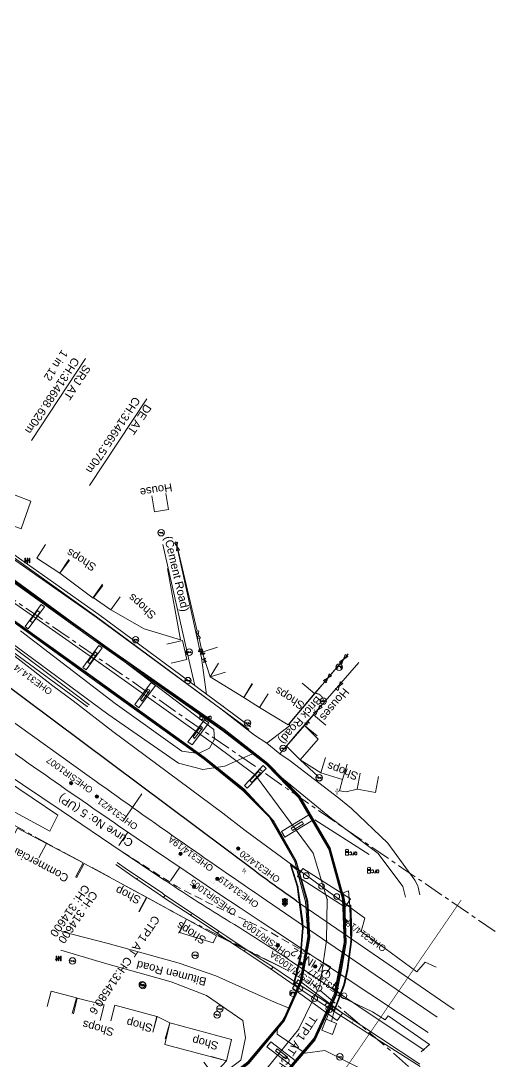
# Model space of a CAD drawing. Header units: metres. Extents: x 628572 to 633121, y 3388024 to 3391117.
# Drawn here: x 632973.9 to 633120.7, y 3388325.9 to 3388647.6 of the extents above; entities that cross this region are included whole.
import ezdxf
from ezdxf.enums import TextEntityAlignment as Align

# ---------------------------------------------------------------- set-up
doc = ezdxf.new("R2010")
doc.units = ezdxf.units.M
doc.header["$MEASUREMENT"] = 0
for name, pattern in [('CENTER', [2, 1.25, -0.25, 0.25, -0.25]), ('DASHED', [0.75, 0.5, -0.25]), ('PHANTOM2', [1.25, 0.625, -0.125, 0.125, -0.125, 0.125, -0.125])]:
    doc.linetypes.add(name, pattern=pattern)
for name, color, linetype, lineweight in [('Bridge Parapet', 7, 'Continuous', 0), ('Commercial Building Pucca', 251, 'Continuous', 0), ('Compound Wall', 251, 'Continuous', 0), ('DFCC BOUNDARY', 6, 'CENTER', 0), ('Drain Top', 5, 'Continuous', 0), ('Electric Pole', 251, 'Continuous', 0), ('Existing Chainage', 7, 'Continuous', 0), ('Existing IR Track', 143, 'Continuous', 0), ('Existing Railway Boundary', 7, 'CENTER', 0), ('Footpath', 251, 'Continuous', 0), ('Gate', 251, 'Continuous', 0), ('Grill', 251, 'Continuous', 0), ('MATCH LINE', 7, 'Continuous', 0), ('Ofc Pillar', 7, 'Continuous', 0), ('OHE MAST', 8, 'Continuous', 0), ('Piers_Abutment', 7, 'Continuous', 0), ('PROPOSED DFCC TOE LINE', 239, 'Continuous', 0), ('PROPOSED DFCC TOE SLOPES', 239, 'Continuous', 0), ('PROPOSED FORMATION LINE - PLAN', 187, 'Continuous', 0), ('Residential Building Pucca', 251, 'Continuous', 0), ('Residential Building Semipucca', 251, 'Continuous', 0), ('SH.NOS', 8, 'Continuous', 0), ('Sign Board', 251, 'Continuous', 0), ("SIRHIND STN SRJ's", 251, 'Continuous', 0), ('Step', 7, 'Continuous', 0), ('Subroad Centre', 34, 'Continuous', 0), ('Subroad Edge', 34, 'Continuous', 0), ('Tap', 8, 'Continuous', 0), ('Telephone_Pole', 8, 'Continuous', 0), ('Text', 251, 'Continuous', 0), ('Transformer', 251, 'Continuous', 0)]:
    doc.layers.add(name, color=color, linetype=linetype, lineweight=lineweight)
for name, color, linetype in [('Cut & Conn', 190, 'Continuous'), ('Cut & Conn curves up', 192, 'Continuous'), ('IR PROPOSALS', 190, 'Continuous')]:
    doc.layers.add(name, color=color, linetype=linetype)
doc.styles.add('CUT-FILL', font='cut-fill.shx', dxfattribs={"height": 2})
doc.styles.add('notes', font='romans.shx', dxfattribs={"height": 2})
doc.styles.get("Standard").update_dxf_attribs({"font": 'arial.ttf'})
doc.styles.add('Style-Arial', font='arial.ttf')
doc.styles.add('Text', font='arial.ttf', dxfattribs={"height": 2})

# ---------------------------------------------------------------- blocks, each defined once
blk = doc.blocks.new('GT')
at = {"layer": 'Gate'}
for p, q in [((-0.5, -0.5), (-0.5, 0.5)), ((-0.5, 0.5), (0.5, -0.5)), ((0.5, 0.5), (0.5, -0.5))]:
    blk.add_line(p, q, dxfattribs=at)
at = {"layer": 'Gate', "flags": 128}
blk.add_lwpolyline([(0.5, 0.5), (-0.5, -0.5)], dxfattribs=at)
blk = doc.blocks.new('EP')
blk.add_hatch(color=8).paths.add_polyline_path([(0.31, -0.24), (0.31, 0), (-0.31, -0.19), (-0.31, 0.07), (-0.93, -0.01), (-0.21, 0.16), (-0.21, -0.05), (0.43, 0.15), (0.41, -0.1), (0.94, -0.01)])
at = {"color": 8}
for p, q in [((-0.93, -0.01), (-0.21, 0.16)), ((-0.31, 0.07), (-0.93, -0.01)), ((-0.31, -0.19), (-0.31, 0.07)), ((0.31, 0), (-0.31, -0.19)), ((-0.21, 0.16), (-0.21, -0.05)), ((-0.21, -0.05), (0.43, 0.15)), ((0.31, -0.24), (0.31, 0)), ((0.43, 0.15), (0.41, -0.1)), ((0.94, -0.01), (0.31, -0.24)), ((0.41, -0.1), (0.94, -0.01))]:
    blk.add_line(p, q, dxfattribs=at)
blk.add_circle((0, 0), 1, dxfattribs=at)
blk = doc.blocks.new('OFC')
at = {"ltscale": 5}
for p, q in [((-0.46, 0), (-0.46, 1.23)), ((-0.46, 0), (0.46, 0)), ((0.46, 0), (0.46, 1.23))]:
    blk.add_line(p, q, dxfattribs=at)
at = {"extrusion": (-1, -8.21066e-11, 0), "elevation": 0.34, "flags": 128}
blk.add_lwpolyline([(-1.13, 1.23), (-1.13, 0), (-0.77, 0), (-0.77, 1.23), (-1.13, 1.23)], close=True, dxfattribs=at)
at = {"extrusion": (-2.00765e-10, 1, 0), "elevation": 1.13, "flags": 128}
blk.add_lwpolyline([(-0.38, 1.23), (-0.38, 0), (0.34, 0), (0.34, 1.23), (-0.38, 1.23)], close=True, dxfattribs=at)
at = {"flags": 128}
blk.add_lwpolyline([(0.38, 1.13), (0.38, 0.77), (-0.34, 0.77), (-0.34, 1.13), (0.38, 1.13)], close=True, dxfattribs=at)
at = {"elevation": 1.23, "flags": 128}
blk.add_lwpolyline([(0.38, 0.77), (0.38, 1.13), (-0.34, 1.13), (-0.34, 0.77), (0.38, 0.77)], close=True, dxfattribs=at)
at = {"extrusion": (-8.0306e-11, -1, 0), "elevation": -0.77, "flags": 128}
blk.add_lwpolyline([(-0.34, 1.23), (-0.34, 0), (0.38, 0), (0.38, 1.23), (-0.34, 1.23)], close=True, dxfattribs=at)
at = {"extrusion": (1, -3.28427e-10, 0), "elevation": 0.38, "flags": 128}
blk.add_lwpolyline([(0.77, 1.23), (0.77, 0), (1.13, 0), (1.13, 1.23), (0.77, 1.23)], close=True, dxfattribs=at)
at = {"ltscale": 5}
blk.add_arc((0, 1.36), 0.48, 343.8979, 196.1021, dxfattribs=at)
at = {"ltscale": 5, "style": 'notes'}
blk.add_text('OFC', height=0.246, rotation=0, dxfattribs=at).set_placement((-0.33, 0.84))
at = {"style": 'notes'}
blk.add_text('OFC', height=0.937, rotation=180, dxfattribs=at).set_placement((3.18, 0.99, -359.18))
blk = doc.blocks.new('SIG')
for color, points in [(1, [(-0.22, 0.42, 0.180295), (-0.01, 0.33, -0.00255), (0.01, 0.33, -0.00255), (0.02, 0.33, 0.180295), (0.23, 0.42, -0.002654), (0.25, 0.44, 0.184495), (0.33, 0.65, 1.000001), (-0.32, 0.65, 0.184495), (-0.24, 0.44, -0.002654)]), (2, [(0.23, -0.23, -0.002654), (0.25, -0.21, 0.184495), (0.33, 0.01, 1.000001), (-0.32, 0.01, 0.184495), (-0.24, -0.21, -0.002654), (-0.22, -0.23, 0.180295), (-0.01, -0.32, -0.00255), (0.01, -0.32, -0.00255), (0.02, -0.32, 0.180295)]), (3, [(0.23, -0.88, -0.002654), (0.25, -0.86, 0.184495), (0.33, -0.64, 1.000001), (-0.32, -0.64, 0.184495), (-0.24, -0.86, -0.002654), (-0.22, -0.88, 0.395599)])]:
    blk.add_hatch(color=color).paths.add_polyline_path(points)
for p, q in [((-0.31, 0.98), (-0.32, -0.9)), ((0.33, -0.9), (0.32, 0.98))]:
    blk.add_line(p, q)
at = {"flags": 128}
for points in [[(-0.31, 0.98), (-0.81, 0.98, 0.198758), (-0.42, 0.41, 0.003814), (-0.31, 0.39)], [(-0.31, 0.33), (-0.81, 0.33, 0.198758), (-0.42, -0.23, 0.003727), (-0.32, -0.26)], [(0.32, 0.98), (0.82, 0.98, -0.198758), (0.44, 0.41, -0.003814), (0.32, 0.39)], [(0.32, 0.33), (0.82, 0.33, -0.198758), (0.44, -0.23, -0.003727), (0.33, -0.26)], [(-0.32, -0.32), (-0.81, -0.32, 0.198758), (-0.42, -0.88, 0.003639), (-0.32, -0.9)], [(0.33, -0.32), (0.82, -0.32, -0.198758), (0.44, -0.88, -0.003639), (0.33, -0.9)]]:
    blk.add_lwpolyline(points, format="xyb", dxfattribs=at)
for centre, radius, start, end in [((0.01, 0.91), 0.324, 12.4049, 167.5951), ((0.01, 0.81), 0.357, 27.7578, 152.2422), ((0.01, -0.9), 0.324, 181.4572, 358.5428)]:
    blk.add_arc(centre, radius, start, end)
blk = doc.blocks.new('TAP')
at = {"layer": 'Tap', "color": 8}
for p, q in [((-0.32, 0), (0.32, 0)), ((-1.01, -0.33), (0.24, -0.33)), ((-1.01, -0.75), (-0.18, -0.75)), ((-0.37, -0.12), (-0.37, -0.05)), ((-0.1, -0.17), (-0.32, -0.17)), ((-0.05, -0.22), (-0.05, -0.33)), ((0.03, -0.95), (0.03, -1.32)), ((0.03, -1.32), (0.45, -1.32)), ((0.05, -0.22), (0.05, -0.33)), ((0.1, -0.17), (0.32, -0.17)), ((0.37, -0.12), (0.37, -0.05)), ((0.45, -0.54), (0.45, -1.32))]:
    blk.add_line(p, q, dxfattribs=at)
at = {"layer": 'Tap', "color": 8, "linetype": 'DASHED'}
for p, q in [((-0.37, -1.72), (0.03, -1.32)), ((0.24, -1.32), (0.24, -1.72)), ((0.85, -1.72), (0.45, -1.32))]:
    blk.add_line(p, q, dxfattribs=at)
at = {"layer": 'Tap', "color": 8}
for centre, radius, start, end in [((-0.32, -0.05), 0.0499, 90, 180), ((0.32, -0.05), 0.0499, 0, 90), ((-0.32, -0.12), 0.0499, 180, 270), ((-0.18, -0.95), 0.208, 0, 90), ((-0.1, -0.22), 0.0499, 0, 90), ((0.1, -0.22), 0.0499, 90, 180), ((0.24, -0.54), 0.208, 0, 90), ((0.32, -0.12), 0.0499, 270, 0)]:
    blk.add_arc(centre, radius, start, end, dxfattribs=at)
at = {"layer": 'Tap', "color": 8, "ltscale": 5, "style": 'notes'}
blk.add_text('TAP', height=0.25, rotation=180, dxfattribs=at).set_placement((1.12, -1.15, -147.73))
blk = doc.blocks.new('TP')
at = {"layer": 'Telephone_Pole'}
blk.add_hatch(color=8, dxfattribs=at).paths.add_polyline_path([(0.49, 0.08, -0.516403), (0.5, 0.04, 0.157799), (0.42, -0.19, 0.257253), (0.43, -0.21), (0.7, -0.4, 0.297943), (0.73, -0.4, 0.213635), (0.94, -0.09, 0.292624), (0.86, 0.1, 0.314672), (-0.86, 0.1, 0.297888), (-0.94, -0.1, 0.205841), (-0.73, -0.4, 0.297943), (-0.7, -0.4), (-0.43, -0.21, 0.257253), (-0.42, -0.19, 0.155164), (-0.5, 0.04, -0.510878), (-0.49, 0.08, -0.167449)])
at = {"layer": 'Telephone_Pole', "color": 8}
for p, q in [((-0.7, -0.4), (-0.43, -0.21)), ((0.7, -0.4), (0.43, -0.21))]:
    blk.add_line(p, q, dxfattribs=at)
blk.add_circle((0, 0), 1.03, dxfattribs=at)
for centre, radius, start, end in [((0.01, -1.13), 1.5, 55.3659, 125.2353), ((-0.48, 0.05), 0.0243, 109.2181, 217.464), ((-0.82, -0.21), 0.402, 2.1844, 37.464), ((0.01, -1.34), 1.5, 71.1943, 109.2181), ((0.82, -0.21), 0.402, 141.9464, 177.8156), ((0.48, 0.06), 0.0243, 321.9464, 71.1943), ((0.75, -0.06), 0.194, 350.1231, 55.3659), ((-0.44, -0.19), 0.0258, 304.4776, 2.1844), ((0.44, -0.19), 0.0258, 177.8156, 235.5224), ((0.72, -0.38), 0.0258, 235.5224, 301.8866), ((0.49, -0.01), 0.462, 301.8866, 350.1231)]:
    blk.add_arc(centre, radius, start, end, dxfattribs=at)
for p in [(-0.44, -0.22), (0.44, -0.22)]:
    blk.add_point(p, dxfattribs=at)
blk = doc.blocks.new('TRF')
blk.add_hatch(color=256).paths.add_polyline_path([(-0.18, -0.39), (0.02, 0.04), (-0.98, -0.29), (0.38, 0.42), (0.22, -0.04), (0.98, 0.09)])
for p, q in [((-0.69, 0.72), (-0.69, -0.72)), ((-0.52, 0.72), (-0.69, 0.72)), ((-0.52, -0.72), (-0.52, 0.72)), ((0, 0.72), (0, -0.72)), ((0.17, 0.72), (0, 0.72)), ((0.17, -0.72), (0.17, 0.72)), ((0.7, 0.72), (0.7, -0.72)), ((0.87, 0.72), (0.7, 0.72)), ((0.87, -0.72), (0.87, 0.72)), ((-0.69, -0.72), (-0.52, -0.72)), ((0, -0.72), (0.17, -0.72)), ((0.7, -0.72), (0.87, -0.72))]:
    blk.add_line(p, q)
at = {"flags": 128}
blk.add_lwpolyline([(0.22, -0.04), (0.38, 0.42), (-0.98, -0.29), (0.02, 0.04), (-0.18, -0.39), (0.98, 0.09), (0.22, -0.04)], close=True, dxfattribs=at)
blk = doc.blocks.new('TSB')
at = {"const_width": 0.132, "flags": 128}
blk.add_lwpolyline([(-0.51, 0.84), (0.54, 0.84), (0, 1.85), (-0.51, 0.84)], close=True, dxfattribs=at)
at = {"const_width": 0.142, "flags": 128}
blk.add_lwpolyline([(0, 0.84), (0, 0)], dxfattribs=at)
blk = doc.blocks.new('TSB15')
at = {"layer": 'SH.NOS', "const_width": 0.132, "flags": 128}
blk.add_lwpolyline([(-0.46, 0.79), (0.59, 0.79), (0.05, 1.8), (-0.46, 0.79)], close=True, dxfattribs=at)
at = {"layer": 'SH.NOS', "const_width": 0.142, "flags": 128}
blk.add_lwpolyline([(0.05, 0.79), (0.05, -0.05)], dxfattribs=at)
at = {"layer": 'SH.NOS', "insert": (-0.11, 0.93), "char_height": 0.2, "attachment_point": 7, "line_spacing_factor": 0.6, "style": 'CUT-FILL'}
blk.add_mtext('15', dxfattribs=at)
blk = doc.blocks.new('OHE MAST')
h = blk.add_hatch(color=256)
edge = h.paths.add_edge_path()
edge.add_arc((0, 0), 0.514, 0, 360)
at = {"const_width": 0.01, "flags": 128}
for points in [[(1.5, 3.5), (1.5, 2), (-1.5, 2), (-1.5, 3.5)], [(0, 2), (0, 0)]]:
    blk.add_lwpolyline(points, dxfattribs=at)
blk.add_circle((0, 0), 0.514)

msp = doc.modelspace()

# ---------------------------------------------------------------- linework, layer by layer
at = {"layer": 'Bridge Parapet', "flags": 128}
for points in [[(633058.98, 3388387.86), (633058.67, 3388387.72), (633050.74, 3388401.45), (633042.78, 3388409.5), (633030.67, 3388419.35), (632995.21, 3388444.8), (632958.46, 3388471.11), (632933.32, 3388490.18), (632914.09, 3388504.7), (632890.46, 3388525.25), (632872.33, 3388543.72), (632859.33, 3388558.57), (632846.22, 3388577.18), (632835.75, 3388595.84), (632827.88, 3388614.04), (632820.99, 3388638.16), (632817.82, 3388665.56)], [(632818.06, 3388665.63), (632821.31, 3388638.1), (632828.13, 3388614.06), (632835.99, 3388595.96), (632846.45, 3388577.29), (632859.51, 3388558.76), (632872.45, 3388543.89), (632890.72, 3388525.52), (632914.34, 3388504.84), (632958.55, 3388471.27), (632995.45, 3388445.03), (633030.8, 3388419.53), (633042.91, 3388409.76), (633050.87, 3388401.7), (633058.98, 3388387.86)], [(633073.99, 3388376.16), (633073.71, 3388376.1), (633069.39, 3388391.63), (633060.01, 3388407.64), (633050.12, 3388417.82), (633036.69, 3388428.33), (633001.14, 3388453.28), (632963.62, 3388480.02), (632939.67, 3388498.05), (632920.89, 3388512.98), (632896.23, 3388534.84), (632879.83, 3388551.44), (632867.78, 3388565.3), (632855.31, 3388583.1), (632845.53, 3388600.6), (632838.29, 3388617.42), (632831.77, 3388639.77), (632828.66, 3388665.56)], [(632828.89, 3388665.59), (632832, 3388639.86), (632838.56, 3388617.48), (632845.78, 3388600.78), (632855.51, 3388583.26), (632868, 3388565.45), (632880.08, 3388551.56), (632896.51, 3388534.98), (632898.21, 3388533.35), (632921.08, 3388513.17), (632939.81, 3388498.22), (632963.6, 3388480.31), (633001.32, 3388453.43), (633036.89, 3388428.55), (633050.23, 3388418.09), (633060.27, 3388407.83), (633069.69, 3388391.76), (633073.99, 3388376.16)], [(633058.98, 3388387.86), (633058.67, 3388387.72), (633062.04, 3388375.22), (633062.8, 3388364.36), (633060.37, 3388350.62), (633060.64, 3388350.62), (633063.09, 3388364.27), (633062.38, 3388375.32), (633058.98, 3388387.86)], [(633058.28, 3388349.85), (633058.43, 3388349.76), (633060.58, 3388358.27), (633061.3, 3388367.18), (633059.6, 3388380.08), (633057.5, 3388386.67), (633057.37, 3388386.53), (633059.44, 3388380), (633061.12, 3388367.19), (633060.4, 3388358.28), (633058.28, 3388349.85)], [(633070.93, 3388341.16), (633070.8, 3388341.29), (633073.93, 3388349.6), (633074.98, 3388354.36), (633076.06, 3388362.83), (633076.17, 3388365.95), (633075.81, 3388374.19), (633076, 3388374.17), (633076.36, 3388366.08), (633076.25, 3388362.82), (633075.16, 3388354.2), (633074.11, 3388349.45), (633070.93, 3388341.16)], [(632634.9, 3388047.44), (632634.81, 3388047.63), (632679.59, 3388077.84), (632708.84, 3388097.55), (632753.28, 3388127.53), (632781.62, 3388146.69), (632823.01, 3388174.57), (632861.71, 3388200.57), (632892.28, 3388221.12), (632931.44, 3388247.62), (632964.24, 3388269.65), (633002.07, 3388294.96), (633025.04, 3388310.88), (633044.21, 3388325.74), (633055.17, 3388338.83), (633060.37, 3388350.62), (633060.64, 3388350.62)], [(633060.64, 3388350.62), (633055.42, 3388338.66), (633044.36, 3388325.55), (633025.25, 3388310.73), (633002.17, 3388294.79), (632964.43, 3388269.49), (632931.65, 3388247.37), (632892.37, 3388220.91), (632861.92, 3388200.35), (632823.13, 3388174.32), (632781.82, 3388146.49), (632753.42, 3388127.24), (632709.05, 3388097.36), (632679.75, 3388077.59), (632634.9, 3388047.44)], [(632640.58, 3388038.92), (632640.47, 3388039.15), (632686.43, 3388069.98), (632714.55, 3388088.94), (632758.19, 3388118.28), (632787.92, 3388138.39), (632829.31, 3388166.16), (632867.98, 3388192.18), (632897.67, 3388212.35), (632937.54, 3388239.16), (632970.34, 3388261.22), (633008.75, 3388287.11), (633031.53, 3388302.34), (633051.59, 3388317.2), (633064.76, 3388332.72), (633065.02, 3388332.58)], [(633065.02, 3388332.58), (633051.72, 3388316.94), (633031.7, 3388302.02), (633008.82, 3388286.92), (632937.68, 3388238.9), (632868.2, 3388191.97), (632829.46, 3388165.89), (632788.16, 3388138.08), (632758.4, 3388118.01), (632714.72, 3388088.73), (632640.58, 3388038.92)]]:
    msp.add_lwpolyline(points, dxfattribs=at)
msp.add_lwpolyline([(633064.76, 3388332.72), (633071.2, 3388346.53), (633074.22, 3388362.51), (633073.71, 3388376.1), (633073.99, 3388376.16), (633074.48, 3388362.43), (633071.45, 3388346.51), (633065.02, 3388332.58), (633064.76, 3388332.72)], close=True, dxfattribs=at)
at = {"layer": 'Commercial Building Pucca', "flags": 128}
for points in [[(632988.75, 3388481.05), (632986.04, 3388476.85), (632978.87, 3388481.48), (632981.58, 3388485.68)], [(632999.37, 3388473.04), (632996.36, 3388469.05), (632986.04, 3388476.85), (632989.05, 3388480.84)], [(633019.36, 3388478.28), (633023.38, 3388456.19), (633012.11, 3388459.56), (633001.75, 3388465.46)], [(633004.64, 3388469.55), (633001.75, 3388465.47), (632996.3, 3388469.31), (632999.18, 3388473.4)], [(633019.07, 3388454.88), (633023.94, 3388456), (633025.3, 3388450.12), (633020.43, 3388449)], [(633045.49, 3388442.68), (633042.89, 3388438.41), (633032.5, 3388444.73), (633035.1, 3388449)], [(633050.49, 3388439.47), (633047.79, 3388435.27), (633042.89, 3388438.41), (633045.59, 3388442.61)], [(633066.71, 3388415.08), (633060.38, 3388419.09)], [(633074.93, 3388417.75), (633073.43, 3388412.98), (633066.71, 3388415.08), (633068.21, 3388419.85)], [(633077.97, 3388410.09), (633074.57, 3388409.17), (633072.58, 3388409.56), (633073.43, 3388412.98)], [(633084.57, 3388413.94), (633083.64, 3388409.02), (633077.97, 3388410.09), (633078.9, 3388415)], [(632991.21, 3388382.62), (632993.59, 3388387.02), (633012.82, 3388376.65), (633010.45, 3388372.25)], [(633010.59, 3388372.12), (633012.98, 3388376.51), (633025.15, 3388369.9), (633022.77, 3388365.51)], [(632982.05, 3388342.81), (632983.37, 3388347.63), (632991.19, 3388345.48), (632989.87, 3388340.66)], [(632990.2, 3388340.55), (632991.4, 3388345.41), (632999.68, 3388343.37), (632998.48, 3388338.51)], [(633001.78, 3388338.46), (633003.08, 3388343.28), (633016.07, 3388339.76), (633014.76, 3388334.94)], [(633014.76, 3388334.94), (633016.12, 3388339.72), (633020.09, 3388337.78), (633018.65, 3388332.82)], [(633032.91, 3388327.35), (633037.61, 3388326.05), (633033.55, 3388321.77), (633030.58, 3388325.66)]]:
    msp.add_lwpolyline(points, dxfattribs=at)
for points in [[(633023.02, 3388365.74), (633033.49, 3388362.56), (633034.45, 3388364.66), (633025.15, 3388369.9), (633023.02, 3388365.74)], [(633020.09, 3388337.78), (633039.17, 3388332.69), (633037.61, 3388326.05), (633018.52, 3388331.14), (633020.09, 3388337.78)]]:
    msp.add_lwpolyline(points, close=True, dxfattribs=at)
at = {"layer": 'Compound Wall', "flags": 128}
for points in [[(633058.11, 3388386.45), (633043.4, 3388397.29), (633036.48, 3388402.65), (633002.46, 3388427.92), (632990.16, 3388437.36), (632983.86, 3388441.98), (632949.69, 3388468.45), (632916.23, 3388496.39), (632901.86, 3388509.32), (632886.54, 3388523.4), (632858.98, 3388550.46), (632853.29, 3388556.57), (632852.65, 3388557.47), (632828.08, 3388594.24), (632812.87, 3388639.66), (632807.52, 3388654.55)], [(633022.6, 3388483.83), (633028.55, 3388458.9)], [(633029.08, 3388456.66), (633030.06, 3388452.42)], [(633075.22, 3388451.87), (633074.71, 3388451.36)], [(633072.9, 3388449.07), (633069.7, 3388445.38)], [(633067.98, 3388443.27), (633064.8, 3388439.6)], [(633060.38, 3388419.09), (633065.93, 3388413.95)], [(633064.86, 3388400.58), (633081.66, 3388389.89)], [(633058.11, 3388386.45), (633080.4, 3388370.21), (633079.25, 3388366.03)]]:
    msp.add_lwpolyline(points, dxfattribs=at)
at = {"layer": 'Cut & Conn', "linetype": 'Continuous', "lineweight": 0, "flags": 128}
msp.add_lwpolyline([(633004.22, 3388392.65), (633007.04, 3388396.78)], dxfattribs=at)
at = {"layer": 'Cut & Conn curves up', "lineweight": 0, "flags": 128}
for points in [[(633023.09, 3388385.88), (633020.29, 3388381.73)], [(633073.05, 3388352.65), (633070.29, 3388348.48)]]:
    msp.add_lwpolyline(points, dxfattribs=at)
at = {"layer": 'DFCC BOUNDARY', "ltscale": 5, "flags": 128}
msp.add_lwpolyline([(633120.7, 3388366.04), (633093.19, 3388384.83), (633088.34, 3388388.14), (633069.19, 3388401.33), (633056.45, 3388410.11), (633046.73, 3388416.85), (633039.43, 3388421.88), (633030.21, 3388428.26), (633012.25, 3388440.69), (632996.91, 3388451.25), (632992.14, 3388454.57), (632977.21, 3388464.86), (632959.28, 3388477.14), (632957.02, 3388478.71), (632938.36, 3388491.4), (632925.84, 3388499.8), (632902.74, 3388515.03), (632890.84, 3388522.8), (632885.75, 3388525.99), (632868.71, 3388537.2), (632847.81, 3388559.87)], dxfattribs=at)
at = {"layer": 'Drain Top', "flags": 128}
for points in [[(633044.41, 3388428.61), (633035.85, 3388434.9), (632997.41, 3388463.28), (632958.69, 3388490.95), (632926.59, 3388515.27), (632901.67, 3388537.89), (632886.73, 3388552.33), (632878.71, 3388560.59), (632869.55, 3388572.81), (632856.75, 3388592.07), (632843.2, 3388619.76), (632836.86, 3388643.34), (632834.61, 3388662.86), (632835.27, 3388691.7), (632843.16, 3388722.67), (632863.69, 3388767.47)], [(632864.62, 3388766.95), (632844.14, 3388722.31), (632836.25, 3388691.78), (632835.79, 3388662.85), (632837.82, 3388643.7), (632844.16, 3388620.12), (632857.59, 3388592.55), (632870.34, 3388573.46), (632879.57, 3388561.17), (632887.58, 3388552.98), (632902.57, 3388538.48), (632927.26, 3388516.05), (632959.15, 3388491.44), (632998.06, 3388464.07), (633036.59, 3388435.61), (633044.99, 3388429.36)], [(632994.5, 3388435.6), (632970.04, 3388453.56), (632938.02, 3388479.92), (632906.19, 3388506.02), (632899.58, 3388512.09), (632876.87, 3388533.49), (632873.76, 3388536.32), (632858.4, 3388551.46), (632842.21, 3388573.18), (632829.1, 3388594.92), (632820.15, 3388619.63), (632812.3, 3388655.69), (632812.39, 3388695.42), (632820.42, 3388724.37), (632831.22, 3388749.93)], [(632832.08, 3388749.62), (632821.25, 3388724.12), (632813.45, 3388695.21), (632813.43, 3388656.2), (632821.24, 3388619.82), (632830.04, 3388595.32), (632843.06, 3388573.69), (632859.16, 3388552.11), (632874.62, 3388537.12), (632877.72, 3388534.24), (632900.63, 3388512.84), (632907.03, 3388506.99), (632938.3, 3388480.59), (632970.85, 3388454.41), (632995.03, 3388436.2)]]:
    msp.add_lwpolyline(points, dxfattribs=at)
at = {"layer": 'Drain Top'}
for p in [(632998.06, 3388464.07), (632997.41, 3388463.28), (632994.5, 3388435.6), (632995.03, 3388436.2), (633036.59, 3388435.61), (633035.85, 3388434.9), (633044.41, 3388428.61), (633044.99, 3388429.36)]:
    msp.add_point(p, dxfattribs=at)
at = {"layer": 'Existing Chainage', "color": 7, "linetype": 'Continuous', "lineweight": 13, "flags": 128}
msp.add_lwpolyline([(633005.69, 3388400.33), (633011.38, 3388408.55)], dxfattribs=at)
at = {"layer": 'Existing IR Track', "flags": 128}
for points in [[(633005.34, 3388390.65), (632986.41, 3388403.47), (632962.36, 3388419.55), (632938.99, 3388434.95), (632859.39, 3388487.16), (632833.77, 3388504.05), (632807.34, 3388521.48), (632794.34, 3388529.4), (632780.37, 3388537.92), (632764.65, 3388546.52), (632758.6, 3388549.63), (632738.86, 3388558.9), (632714.72, 3388569.36), (632683.5, 3388582.69), (632670.73, 3388588.42), (632660.02, 3388593.75), (632637.3, 3388607.24), (632630.31, 3388611.72), (632604.9, 3388628.01), (632599.21, 3388631.77), (632573.61, 3388648.65)], [(633108.01, 3388341.95), (633105.45, 3388343.67), (633073.33, 3388365.72), (633059.28, 3388375.44)], [(633102.76, 3388339.55), (633075.14, 3388358.4)]]:
    msp.add_lwpolyline(points, dxfattribs=at)
at = {"layer": 'Existing IR Track', "color": 88, "linetype": 'DASHED', "ltscale": 5, "flags": 128}
msp.add_lwpolyline([(633069.85, 3388355.07), (633066.57, 3388357.06), (633051.53, 3388365.6), (633044.98, 3388368.87), (633032.28, 3388374.73), (633022.22, 3388379.9), (633005.34, 3388390.65)], dxfattribs=at)
at = {"layer": 'Existing Railway Boundary', "ltscale": 5, "flags": 128}
msp.add_lwpolyline([(631983.38, 3389039.03), (631997.78, 3389029.42), (631998.05, 3389028.42), (632017.69, 3389013.38), (632054.76, 3388986.91), (632106.63, 3388955.86), (632154.95, 3388925.1), (632230.87, 3388876), (632261.28, 3388857.07), (632290.54, 3388840.27), (632385.66, 3388776.64), (632400.57, 3388766.54), (632397.54, 3388762.12), (632395.54, 3388759.11), (632389.3, 3388750.37), (632386.71, 3388746.97), (632380.08, 3388739.4), (632361.83, 3388715.06), (632365.14, 3388712.58), (632373.83, 3388706.87), (632388.43, 3388697.28), (632403.56, 3388687.34), (632418.79, 3388677.34), (632434.5, 3388667.03), (632450.25, 3388656.7), (632466.79, 3388645.86), (632483.32, 3388635.01), (632501.76, 3388622.91), (632520.25, 3388610.78), (632536.82, 3388599.92), (632553.36, 3388589.08), (632565.85, 3388580.89), (632578.47, 3388572.6), (632596.92, 3388560.53), (632615.49, 3388548.37), (632635.6, 3388535.3), (632652.84, 3388524), (632669.99, 3388512.74), (632686.41, 3388501.99), (632696.81, 3388495.16), (632732.87, 3388550.06), (632815.55, 3388494.31), (632865.83, 3388462.67), (632954.79, 3388408.18), (633025.15, 3388369.9), (633056.73, 3388353.89), (633065.14, 3388349.01), (633088.59, 3388329), (633094.78, 3388323.6)], dxfattribs=at)
at = {"layer": 'Footpath', "flags": 128}
for points in [[(633057.61, 3388386.53), (633059.31, 3388385.11), (633062.03, 3388375.24), (633062.4, 3388369.5), (633062.78, 3388364.38), (633061.68, 3388358.41), (633060.35, 3388350.64), (633059.63, 3388349), (633058.51, 3388349.74), (633060.65, 3388358.34), (633061.14, 3388369.08), (633059.66, 3388380.05), (633057.61, 3388386.53)], [(633069.8, 3388342.4), (633070.92, 3388341.69), (633073.87, 3388349.73), (633074.92, 3388354.49), (633076, 3388362.99), (633075.74, 3388373.77), (633074.21, 3388374.8), (633074.57, 3388362.53), (633073.23, 3388354.71), (633071.65, 3388346.42), (633069.8, 3388342.4)]]:
    msp.add_lwpolyline(points, dxfattribs=at)
at = {"layer": 'Footpath'}
for p in [(633057.61, 3388386.53), (633059.31, 3388385.11), (633059.66, 3388380.05), (633062.03, 3388375.24), (633074.21, 3388374.8), (633075.74, 3388373.77), (633061.14, 3388369.08), (633062.4, 3388369.5), (633061.38, 3388367.18), (633062.78, 3388364.38), (633074.57, 3388362.53), (633076, 3388362.99), (633060.65, 3388358.34), (633061.68, 3388358.41), (633073.23, 3388354.71), (633074.92, 3388354.49), (633058.51, 3388349.73), (633059.63, 3388349), (633060.35, 3388350.64), (633071.65, 3388346.42), (633069.8, 3388342.4), (633070.92, 3388341.69)]:
    msp.add_point(p, dxfattribs=at)
at = {"layer": 'Grill', "flags": 128}
for points in [[(633034.85, 3388364.74), (633056.73, 3388353.89)], [(633102.4, 3388355.05), (633099.05, 3388356.6), (633096.42, 3388353.56), (633086.62, 3388360.77), (633079.23, 3388365.99)], [(633097.82, 3388328.8), (633100.41, 3388331.1), (633087.6, 3388339.92), (633086.69, 3388338.68), (633082.78, 3388341.24), (633071.34, 3388346.62)]]:
    msp.add_lwpolyline(points, dxfattribs=at)
at = {"layer": 'IR PROPOSALS'}
msp.add_lwpolyline([(633059.28, 3388375.44), (633059.28, 3388375.44, -0.009053), (633046.3, 3388384.77), (632823.24, 3388551.31), (632821.57, 3388552.56), (632671.02, 3388664.96, 0.015097), (632584.48, 3388725.59), (632243.31, 3388949.57, 0.029296), (632219.74, 3388963.14), (632219.74, 3388963.14)], format="xyb", dxfattribs=at)
at = {"layer": 'IR PROPOSALS', "lineweight": 13, "flags": 128}
for points in [[(632977.24, 3388517.85), (632993.93, 3388543.17)], [(632995.22, 3388503.9), (633012.88, 3388530.69)]]:
    msp.add_lwpolyline(points, dxfattribs=at)
at = {"layer": 'IR PROPOSALS', "linetype": 'Continuous', "lineweight": 0}
msp.add_lwpolyline([(633075.14, 3388358.4), (633049.98, 3388375.58, -0.005582), (632995.09, 3388413.97), (632908.06, 3388476.29, 0.009963), (632825.93, 3388532.67)], format="xyb", dxfattribs=at)
at = {"layer": 'IR PROPOSALS', "linetype": 'Continuous', "lineweight": 0, "flags": 128}
for points in [[(633100, 3388334.86), (633073.05, 3388352.65), (633066.79, 3388356.79), (633060.53, 3388360.92), (633054.28, 3388365.06), (633048.03, 3388369.2), (633041.78, 3388373.36), (633035.54, 3388377.52), (633029.31, 3388381.69), (633023.09, 3388385.88, -0.005417), (632969.6, 3388422.81)], [(633005.34, 3388390.65), (633017.92, 3388382.25, 0.009932), (633037.45, 3388369.76, -0.010481), (633058.03, 3388356.57), (633098.68, 3388329.3)]]:
    msp.add_lwpolyline(points, format="xyb", dxfattribs=at)
at = {"layer": 'MATCH LINE', "linetype": 'PHANTOM2', "ltscale": 15, "const_width": 0.2}
msp.add_lwpolyline([(633110.18, 3388375.78), (633052.45, 3388291.68)], dxfattribs=at)
at = {"layer": 'Piers_Abutment', "flags": 128}
for points in [[(632980.26, 3388467.14), (632981.24, 3388466.46), (632976.27, 3388459.61), (632975.28, 3388460.29), (632980.26, 3388467.14)], [(632979.13, 3388465.23), (632979.81, 3388464.65), (632977.56, 3388461.51), (632976.88, 3388462.09), (632979.13, 3388465.23)], [(632998.12, 3388454.47), (632999.13, 3388453.77), (632994.12, 3388446.98), (632993.11, 3388447.68), (632998.12, 3388454.47)], [(632997.6, 3388452.03), (632996.99, 3388452.54), (632994.64, 3388449.28), (632995.3, 3388448.84), (632997.6, 3388452.03)], [(633014.29, 3388443), (633015.6, 3388442.05), (633010.5, 3388435.23), (633009.19, 3388436.18), (633014.29, 3388443)], [(633013.84, 3388440.63), (633013.29, 3388440.98), (633010.94, 3388437.73), (633011.48, 3388437.25), (633013.84, 3388440.63)], [(633030.74, 3388431.48), (633032.06, 3388430.53), (633026.96, 3388423.71), (633025.65, 3388424.66), (633030.74, 3388431.48)], [(633027.24, 3388426.25), (633029.63, 3388429.48), (633030.13, 3388428.96), (633027.72, 3388425.71), (633027.24, 3388426.25)], [(633044, 3388410.31), (633049.81, 3388416.48), (633048.91, 3388417.31), (633043.11, 3388411.13), (633044, 3388410.31)], [(633044.78, 3388412.72), (633047.47, 3388415.52), (633048.13, 3388414.97), (633045.43, 3388412.13), (633044.78, 3388412.72)], [(633055.63, 3388395.2), (633054.6, 3388396.94), (633063.21, 3388402.24), (633064.25, 3388400.5), (633055.63, 3388395.2)], [(633057.61, 3388397.96), (633060.94, 3388400.03), (633061.35, 3388399.36), (633058.02, 3388397.29), (633057.61, 3388397.96)], [(633074.27, 3388373.56), (633059.53, 3388383.01), (633061.22, 3388385.55), (633075.96, 3388376.11), (633074.27, 3388373.56)], [(633071.8, 3388338.56), (633058.02, 3388348.56), (633059.71, 3388351.11), (633073.51, 3388340.79), (633071.8, 3388338.56)], [(633059.2, 3388325.87), (633051.25, 3388331.94), (633050.04, 3388330.39), (633057.98, 3388324.32), (633059.2, 3388325.87)], [(633056.44, 3388327.21), (633053.24, 3388329.72), (633052.75, 3388329.19), (633055.94, 3388326.68), (633056.44, 3388327.21)]]:
    msp.add_lwpolyline(points, close=True, dxfattribs=at)
at = {"layer": 'Piers_Abutment'}
for centre, radius in [((633062.26, 3388383.3), 0.906), ((633066.97, 3388380.01), 0.874), ((633071.7, 3388376.85), 0.874), ((633060.23, 3388348.4), 0.926), ((633064.82, 3388345.31), 0.928), ((633069.4, 3388342.09), 1.06)]:
    msp.add_circle(centre, radius, dxfattribs=at)
at = {"layer": 'PROPOSED DFCC TOE LINE', "lineweight": 0, "flags": 128}
msp.add_lwpolyline([(633097.44, 3388324.3), (633084.46, 3388332.53), (633067.66, 3388343.39), (633067.16, 3388343.72), (633057.16, 3388350.36), (633051.07, 3388354.57), (633047.27, 3388357.17), (633037.25, 3388363.79), (633034.44, 3388365.71), (633027.31, 3388370.53), (633017.76, 3388376.79), (633017.27, 3388377.13), (633008.61, 3388383.09), (633006.54, 3388384.52), (633003.34, 3388386.73)], dxfattribs=at)
at = {"layer": 'PROPOSED DFCC TOE SLOPES', "flags": 128}
for points in [[(633010.08, 3388382.56), (633009.86, 3388382.23)], [(633010.08, 3388382.56), (633009.86, 3388382.23)], [(633010.09, 3388382.55), (633009.87, 3388382.23)], [(633010.09, 3388382.55), (633009.87, 3388382.23)], [(633018.59, 3388377.27), (633018.11, 3388376.56)], [(633018.59, 3388377.27), (633018.11, 3388376.56)], [(633018.6, 3388377.26), (633018.12, 3388376.55)], [(633018.6, 3388377.26), (633018.12, 3388376.55)], [(633026.69, 3388371.38), (633026.48, 3388371.07)], [(633026.69, 3388371.38), (633026.48, 3388371.07)], [(633026.7, 3388371.37), (633026.49, 3388371.06)], [(633026.7, 3388371.37), (633026.49, 3388371.06)], [(633035.22, 3388366.12), (633034.79, 3388365.47)], [(633035.22, 3388366.12), (633034.79, 3388365.47)], [(633035.23, 3388366.12), (633034.8, 3388365.46)], [(633035.23, 3388366.12), (633034.8, 3388365.46)], [(633043.34, 3388360.25), (633043.11, 3388359.91)], [(633043.34, 3388360.25), (633043.11, 3388359.91)], [(633043.34, 3388360.25), (633043.12, 3388359.91)], [(633043.34, 3388360.25), (633043.12, 3388359.91)], [(633051.9, 3388355.06), (633051.42, 3388354.33)], [(633051.9, 3388355.06), (633051.42, 3388354.33)], [(633051.9, 3388355.05), (633051.42, 3388354.33)], [(633051.9, 3388355.05), (633051.42, 3388354.33)], [(633059.96, 3388349.11), (633059.68, 3388348.69)], [(633059.96, 3388349.11), (633059.68, 3388348.69)], [(633059.96, 3388349.11), (633059.68, 3388348.69)], [(633059.96, 3388349.11), (633059.68, 3388348.69)], [(633068.59, 3388344.03), (633068.02, 3388343.16)], [(633068.59, 3388344.03), (633068.02, 3388343.16)], [(633068.59, 3388344.03), (633068.02, 3388343.16)], [(633068.59, 3388344.03), (633068.02, 3388343.16)], [(633076.68, 3388338.12), (633076.42, 3388337.73)], [(633076.68, 3388338.12), (633076.42, 3388337.73)]]:
    msp.add_lwpolyline(points, dxfattribs=at)
at = {"layer": 'PROPOSED FORMATION LINE - PLAN', "lineweight": 0, "flags": 128}
msp.add_lwpolyline([(633097.43, 3388324.99), (633084.93, 3388333.24), (633068.24, 3388344.26), (633067.74, 3388344.59), (633057.72, 3388351.21), (633051.55, 3388355.29), (633047.71, 3388357.83), (633037.71, 3388364.47), (633034.87, 3388366.36), (633027.72, 3388371.14), (633018.24, 3388377.5), (633017.74, 3388377.84), (633009.05, 3388383.73), (633006.97, 3388385.14), (633003.74, 3388387.35)], dxfattribs=at)
at = {"layer": 'Residential Building Pucca', "flags": 128}
for points in [[(633018.76, 3388501.44), (633019.59, 3388496.51), (633015.31, 3388495.78), (633014.47, 3388500.71)], [(633037.26, 3388446.24), (633032.5, 3388444.73), (633030.06, 3388452.42), (633034.82, 3388453.93)], [(633060.99, 3388442.83), (633064.8, 3388439.6), (633056.61, 3388429.92), (633047.79, 3388435.27)], [(633065.6, 3388426.55), (633061.74, 3388429.74), (633064.49, 3388433.06), (633068.34, 3388429.87)], [(632970.6, 3388393.55), (632972.95, 3388397.96), (632981.87, 3388393.21), (632979.52, 3388388.8)], [(632979.55, 3388388.78), (632981.87, 3388393.21), (632993.23, 3388387.25), (632990.91, 3388382.82)]]:
    msp.add_lwpolyline(points, dxfattribs=at)
msp.add_lwpolyline([(633060.38, 3388419.09), (633056.16, 3388423.33), (633061.74, 3388429.74), (633065.97, 3388425.5), (633060.38, 3388419.09)], close=True, dxfattribs=at)
at = {"layer": 'Residential Building Semipucca', "flags": 128}
msp.add_lwpolyline([(632974.07, 3388490.5), (632959.41, 3388496.04), (632962.37, 3388504.65), (632977.04, 3388499.11), (632974.07, 3388490.5)], close=True, dxfattribs=at)
at = {"layer": "SIRHIND STN SRJ's", "color": 88}
msp.add_line((633069.84, 3388355.07), (633068.31, 3388352.83), dxfattribs=at)
msp.add_circle((633068.31, 3388352.83), 1.25, dxfattribs=at)
at = {"layer": 'Step', "flags": 128}
for points in [[(633075.75, 3388373.86), (633074.33, 3388374.49), (633073.7, 3388377.97), (633075.31, 3388378.66), (633075.75, 3388373.86)], [(633069.76, 3388342.32), (633070.87, 3388341.54), (633070.01, 3388338.2), (633068.47, 3388338.95), (633069.76, 3388342.32)], [(633071.65, 3388337.57), (633070.34, 3388334.22), (633067.08, 3388335.58), (633068.39, 3388338.94), (633071.65, 3388337.57)]]:
    msp.add_lwpolyline(points, close=True, dxfattribs=at)
at = {"layer": 'Subroad Centre', "flags": 128}
for points in [[(633068.55, 3388363.29), (633068.73, 3388375.95), (633064.38, 3388390.3), (633046.59, 3388414.39), (633033.52, 3388424.07), (632998.18, 3388449.2), (632960.96, 3388475.18), (632936.74, 3388493.92), (632917.24, 3388508.63), (632894.75, 3388528.78), (632876.32, 3388547.75), (632864.11, 3388561.91), (632850.82, 3388580.2), (632840.77, 3388597.81), (632833.11, 3388615.65), (632826.13, 3388638.75), (632823.42, 3388665.29), (632823.91, 3388683.72), (632827.78, 3388708.65), (632834.86, 3388730.49), (632845.94, 3388758.67), (632863.8, 3388799.78)], [(633068.55, 3388363.29), (633066.49, 3388349.19), (633059.86, 3388335.78), (633047.77, 3388320.89), (633028.16, 3388306.48), (633005.93, 3388291.34), (632967.24, 3388265.28), (632934.35, 3388243.15), (632895.01, 3388216.56), (632865, 3388196.45), (632826.08, 3388170.29), (632785.18, 3388142.69), (632756.29, 3388122.89), (632711.72, 3388093.05), (632683.66, 3388073.77), (632638.03, 3388043.47)]]:
    msp.add_lwpolyline(points, dxfattribs=at)
at = {"layer": 'Subroad Centre'}
for p in [(632998.18, 3388449.2), (633033.52, 3388424.07), (633046.59, 3388414.39), (633064.38, 3388390.3), (633068.73, 3388375.95), (633068.55, 3388363.29), (633066.49, 3388349.19), (633059.86, 3388335.78)]:
    msp.add_point(p, dxfattribs=at)
at = {"layer": 'Subroad Edge', "flags": 128}
for points in [[(633063.35, 3388364.17), (633062.7, 3388375.37), (633059.16, 3388387.92), (633052.19, 3388400.13), (633042.93, 3388410.1), (633030.7, 3388419.94), (632995.63, 3388445.19), (632958.76, 3388471.46), (632933.5, 3388490.32), (632914.54, 3388505), (632890.92, 3388525.59), (632872.68, 3388543.98), (632859.61, 3388558.85), (632846.62, 3388577.44), (632836.25, 3388596.15), (632828.36, 3388614.14), (632821.59, 3388638.13), (632818.37, 3388665.56), (632818.95, 3388683.99), (632823.05, 3388709.36), (632830.44, 3388732.14), (632842.05, 3388760.41), (632859.35, 3388802.1)], [(633073.47, 3388376.03), (633069.2, 3388391.53), (633059.83, 3388407.47), (633049.98, 3388417.65), (633036.49, 3388428.12), (633001.12, 3388452.94), (632963.44, 3388479.84), (632939.64, 3388497.67), (632920.75, 3388512.72), (632896.02, 3388534.64), (632879.72, 3388551.25), (632867.61, 3388565.14), (632855.09, 3388582.97), (632845.32, 3388600.54), (632838.04, 3388617.33), (632831.48, 3388639.84), (632828.42, 3388665.44), (632828.82, 3388682.9), (632832.75, 3388708.04), (632839.38, 3388728.79), (632850.92, 3388756.96), (632867.96, 3388797.84)], [(633045.39, 3388420.87), (633045.39, 3388420.87), (633043.45, 3388420.05), (633037.04, 3388417.2), (633030.24, 3388416.1), (633022.73, 3388418.07), (633000.84, 3388433.27), (632971.24, 3388455.12), (632907.45, 3388507.2), (632900.76, 3388512.9), (632874.65, 3388537.28), (632859.18, 3388552.2), (632843.52, 3388573.52), (632830.06, 3388595.35), (632821.25, 3388619.88), (632813.52, 3388656.22), (632813.49, 3388695.13), (632821.25, 3388723.83), (632832.42, 3388750.36)], [(632982.88, 3388397.02), (632985.43, 3388401.96), (632961.51, 3388418.06), (632935.66, 3388435.03), (632913.23, 3388449.67), (632892.46, 3388463.25), (632874.8, 3388473.19), (632857.38, 3388485.07), (632806.31, 3388519.45), (632779.43, 3388536.03), (632763.88, 3388544.22), (632757.67, 3388547.42), (632737.87, 3388556.26)], [(632982.88, 3388397.02), (632956.46, 3388411.34), (632931.86, 3388427.15), (632908.81, 3388441.8), (632871.45, 3388467.9), (632854.1, 3388480.89), (632803.12, 3388513.88), (632777.14, 3388532.39), (632761.49, 3388539.81), (632754.97, 3388542.96), (632736.3, 3388552.62)], [(632913.46, 3388526.18), (632926.44, 3388515.17), (632958.08, 3388490.66), (632997.25, 3388463.18), (633035.82, 3388434.83), (633046.25, 3388426.77)], [(632973.8, 3388458.96), (633003.13, 3388436.55), (633023.78, 3388421.8), (633028.93, 3388421.05), (633032.33, 3388422.71), (633033.89, 3388425.53), (633033.68, 3388428.52), (632993.9, 3388458.71), (632955.49, 3388486.68)], [(633031.4, 3388439.34), (633029.84, 3388450.68), (633021.87, 3388486.62)], [(633027.74, 3388442.14), (633026.03, 3388449.66), (633017.9, 3388485.65)], [(633050.03, 3388424.3), (633057.02, 3388429.58), (633057.2, 3388430.4), (633075.12, 3388451.72), (633075.08, 3388451.79)], [(633054.11, 3388420.94), (633059.75, 3388427.67), (633078.56, 3388449.2)], [(633046.25, 3388426.77), (633050.03, 3388424.3), (633054.09, 3388420.92), (633057.25, 3388418.77), (633072.32, 3388407.26), (633076.21, 3388404.05), (633087.48, 3388393.32), (633095.86, 3388381.89), (633096.77, 3388380.12), (633096.9, 3388379.78), (633097.35, 3388377.36)], [(633054.11, 3388414.06), (633070.05, 3388400.96), (633072.9, 3388398.85), (633084.51, 3388390.17), (633092.11, 3388379.96), (633092.94, 3388376.69)], [(633073.47, 3388376.03), (633073.93, 3388362.6), (633070.9, 3388346.62), (633064.59, 3388332.92), (633051.43, 3388317.37), (633031.46, 3388302.51), (633008.63, 3388287.4), (632970.14, 3388261.44), (632937.42, 3388239.45), (632897.59, 3388212.57), (632829.2, 3388166.32), (632787.77, 3388138.58), (632758.13, 3388118.56), (632714.44, 3388089.22), (632686.19, 3388070.17), (632640.38, 3388039.31)], [(633056.92, 3388342.3), (633052.42, 3388344.24), (633034.24, 3388352.29), (633022.92, 3388356.29), (633000.99, 3388362.35), (632986.55, 3388366.05)], [(633063.35, 3388364.17), (633060.93, 3388350.57), (633055.56, 3388338.49), (633044.52, 3388325.26), (633025.45, 3388310.49), (633002.43, 3388294.66), (632964.67, 3388269.29), (632931.84, 3388247.14), (632862.08, 3388200.2), (632823.28, 3388174.11), (632782.03, 3388146.35), (632753.64, 3388127.1), (632709.16, 3388097.1), (632679.87, 3388077.36), (632635.06, 3388047.21)], [(632986.28, 3388360.31), (632999.86, 3388356.27), (633020.41, 3388350.43), (633031.4, 3388346.3), (633042.63, 3388338.53)], [(633092.93, 3388311.55), (633078.8, 3388323.81), (633068.02, 3388329.21), (633061.95, 3388328.45), (633053.2, 3388334.31), (633053.22, 3388335.67), (633056.11, 3388340.61), (633056.92, 3388342.3)], [(633042.06, 3388326.28), (633043.5, 3388333.18), (633042.63, 3388338.53)], [(632632.79, 3388050.44), (632658.13, 3388067.77), (632696.37, 3388093.95), (632731.25, 3388117.2), (632766.34, 3388141.01), (632798.6, 3388163.03), (632841.76, 3388191.39), (632875.17, 3388214), (632895.49, 3388227.36), (632925.74, 3388247.58), (632955, 3388266.97), (632992.34, 3388291.61), (633020.65, 3388310.29), (633042.06, 3388326.28)]]:
    msp.add_lwpolyline(points, dxfattribs=at)

# ---------------------------------------------------------------- block references
at = {"layer": 'Electric Pole'}
for p in [(633017.37, 3388489.33), (633009.48, 3388456.25), (633026.07, 3388452.41), (633025.67, 3388443.6), (633067.53, 3388437.28), (633044.06, 3388430.5), (633055.07, 3388422.66), (633055.09, 3388422.67), (633055.12, 3388422.67), (633066.22, 3388413.6), (633066.24, 3388413.54), (632989.95, 3388356.93), (633027.86, 3388358.7), (633011.51, 3388349.6), (633011.73, 3388349.35), (633035.54, 3388342.1), (633034.7, 3388340.27), (633072.66, 3388327.28)]:
    msp.add_blockref('EP', p, dxfattribs=at)
at = {"layer": 'Gate'}
for p, xscale, zscale, rotation in [((633022.27, 3388485.08), 2.568059967750869, 1.602516760521046, 284.995802568806), ((633028.81, 3388457.78), 2.303334105256361, 1.517673912688876, 282.9958025687978), ((633073.8, 3388450.22), 2.912487768101744, 1.706601232890022, 50.99580256880266), ((633030.75, 3388449.88), 1.105483152220905, 1.051419589041837, 105.995802568808), ((633068.84, 3388444.33), 2.7208270798362, 1.64949297659499, 50.99580256880499), ((633072.45, 3388441.88), 2.64150336040412, 1.625270242268684, 235.9958025688021), ((633065.83, 3388434.53), 3.01915087375593, 1.737570393899462, 228.9958025688025), ((633062.52, 3388430.49), 0.936773718493223, 0.9678707137284519, 221.9958025687975)]:
    msp.add_blockref('GT', p, dxfattribs=dict(at, xscale=xscale, zscale=zscale, rotation=rotation))
at = {"layer": 'Ofc Pillar'}
for p in [(633029.78, 3388431.61), (633074.84, 3388389.64), (633081.62, 3388384.12)]:
    msp.add_blockref('OFC', p, dxfattribs=at)
at = {"layer": 'OHE MAST', "color": 2, "rotation": 143.3908318566117}
for p in [(632989.48, 3388411.91), (632997.49, 3388407.77), (633023.39, 3388390.08), (633041.2, 3388391.69), (633034.73, 3388382.32), (633027.54, 3388379.83), (633074.47, 3388369.22), (633053.47, 3388361.81), (633060.57, 3388356.14), (633065.04, 3388355.23)]:
    msp.add_blockref('OHE MAST', p, dxfattribs=at)
at = {"layer": 'Sign Board'}
for name, p in [('TSB', (633071.77, 3388408.36)), ('TSB15', (633042.98, 3388383.83)), ('SIG', (633055.63, 3388375.04))]:
    msp.add_blockref(name, p, dxfattribs=at)
at = {"layer": 'Tap'}
msp.add_blockref('TAP', (633029.81, 3388453.36), dxfattribs=at)
at = {"layer": 'Telephone_Pole'}
for p in [(633072.45, 3388447.78), (633058.15, 3388346.96)]:
    msp.add_blockref('TP', p, dxfattribs=at)
at = {"layer": 'Transformer'}
for p in [(632975.9, 3388480.75), (632985.56, 3388357.67)]:
    msp.add_blockref('TRF', p, dxfattribs=at)

# ---------------------------------------------------------------- texts
at = {"layer": 'Cut & Conn', "linetype": 'Continuous', "lineweight": 0, "insert": (632996.86, 3388378.14), "char_height": 2.5, "attachment_point": 4, "rotation": 235.6226, "line_spacing_factor": 0.6, "style": 'Style-Arial'}
msp.add_mtext('CH: 314600', dxfattribs=at)
at = {"layer": 'Cut & Conn curves up', "lineweight": 0, "style": 'Style-Arial'}
msp.add_text('Curve No: 5 (UP)', height=2.5, rotation=146.9026, dxfattribs=at).set_placement((633008.99, 3388394.03))
at = {"layer": 'Cut & Conn curves up', "lineweight": 0, "char_height": 2.5, "attachment_point": 4, "line_spacing_factor": 0.6, "style": 'Style-Arial'}
for s, insert, rotation in [('CTP1 AT CH:314580.6', (633016.06, 3388370.54), 235.9931), ('TTP1 AT CH:314520.6', (633064.78, 3388339.72), 236.5661)]:
    msp.add_mtext(s, dxfattribs=dict(at, insert=insert, rotation=rotation))
at = {"layer": 'Existing Chainage', "color": 7, "lineweight": 0, "insert": (632994.45, 3388380.09), "char_height": 2.5, "attachment_point": 4, "rotation": 235.2776, "line_spacing_factor": 0.6, "style": 'Style-Arial'}
msp.add_mtext('CH: 314600', dxfattribs=at)
at = {"layer": 'IR PROPOSALS', "lineweight": 13, "char_height": 2.5, "attachment_point": 4, "rotation": 236.6069, "line_spacing_factor": 0.648, "style": 'Style-Arial'}
for s, insert, width in [('\\A1;\\pxsm1;SRJ AT {\\A0;CH:314688.620m\\P1 in 12 }', (632991.2, 3388543.11), 27.6361), ('\\A1;\\pxsm1;DE AT {\\A0;CH:314665.570m}', (633011.75, 3388529.78), 29.6379)]:
    msp.add_mtext(s, dxfattribs=dict(at, insert=insert, width=width))
at = {"layer": 'OHE MAST'}
for s, p in [('OHE314./4', (632972.72, 3388448.79)), ('OHESIR1007', (632982.77, 3388420.18)), ('OHE314/21', (632998.52, 3388407.51)), ('OHE314/19A', (633020.43, 3388395.71)), ('OHE314/20', (633042.54, 3388391.18)), ('OHESIR1005', (633027.17, 3388382.35)), ('OHE314/19', (633035.95, 3388383.37)), ('OHESIR/1003', (633043.43, 3388369.61)), ('OHE314/18', (633075.41, 3388369.76)), ('OHESIR/1003A', (633051.85, 3388360.16)), ('OHE314/17', (633063.57, 3388354.89))]:
    msp.add_text(s, height=2, rotation=144, dxfattribs=at).set_placement(p, align=Align.RIGHT)
at = {"layer": "SIRHIND STN SRJ's", "color": 88}
msp.add_text('1 IN 12', height=2.5, rotation=149, dxfattribs=at).set_placement((633068.06, 3388355.33))
at = {"layer": 'Subroad Edge', "style": 'Text'}
for s, rotation, p in [('(Cement Road)', 283.1233, (633018.29, 3388487.98)), ('(Brick Road)', 228.8564, (633066.24, 3388439.91)), ('Bitumen Road', 165.6454, (633031.57, 3388351.59))]:
    msp.add_text(s, height=2.5, rotation=rotation, dxfattribs=at).set_placement(p)
at = {"layer": 'Text'}
for s, rotation, p in [('House', 189.6576, (633020.57, 3388504.62)), ('Shops', 148.1141, (632997.51, 3388479.35)), ('Shops', 138.9851, (633016.01, 3388464.21)), ('Shops', 148.1141, (633061.93, 3388436.59)), ('Houses', 230.3068, (633073.82, 3388441.55)), ('Shops', 159.4927, (633078.55, 3388415.03)), ('Commercial Building', 152.1857, (632989.02, 3388383.31)), ('Shop', 154.0673, (633011.33, 3388376.61)), ('Shops', 148.1141, (633031.55, 3388364.02)), ('Shops', 164.6415, (633002.97, 3388335.99)), ('Shop', 166.1681, (633014.91, 3388337.28)), ('Shop', 166.1681, (633035.26, 3388331.78))]:
    msp.add_text(s, height=2.5, rotation=rotation, dxfattribs=at).set_placement(p)

doc.saveas('drawing.dxf')
